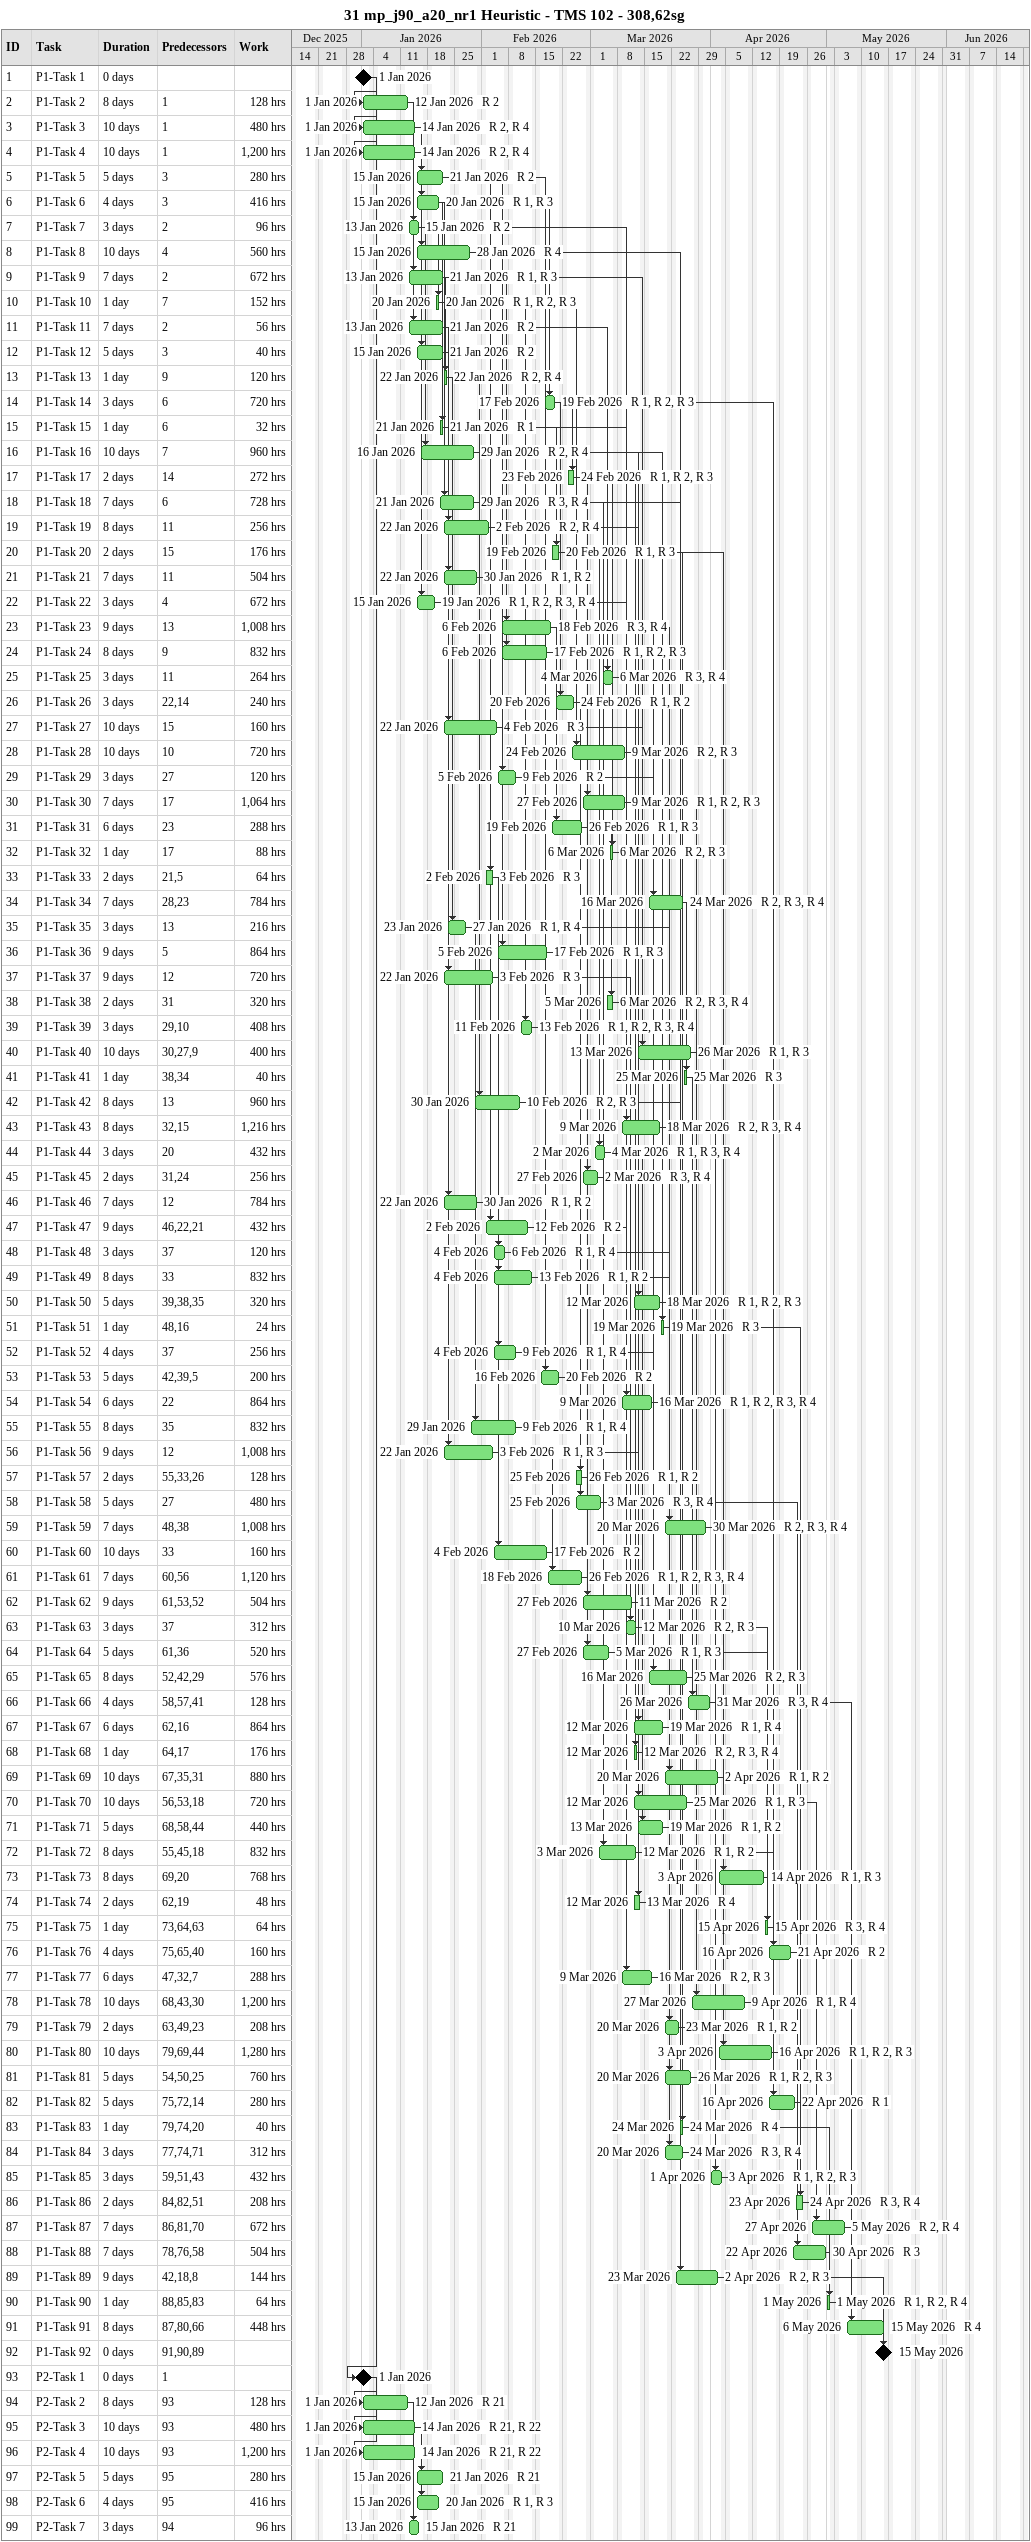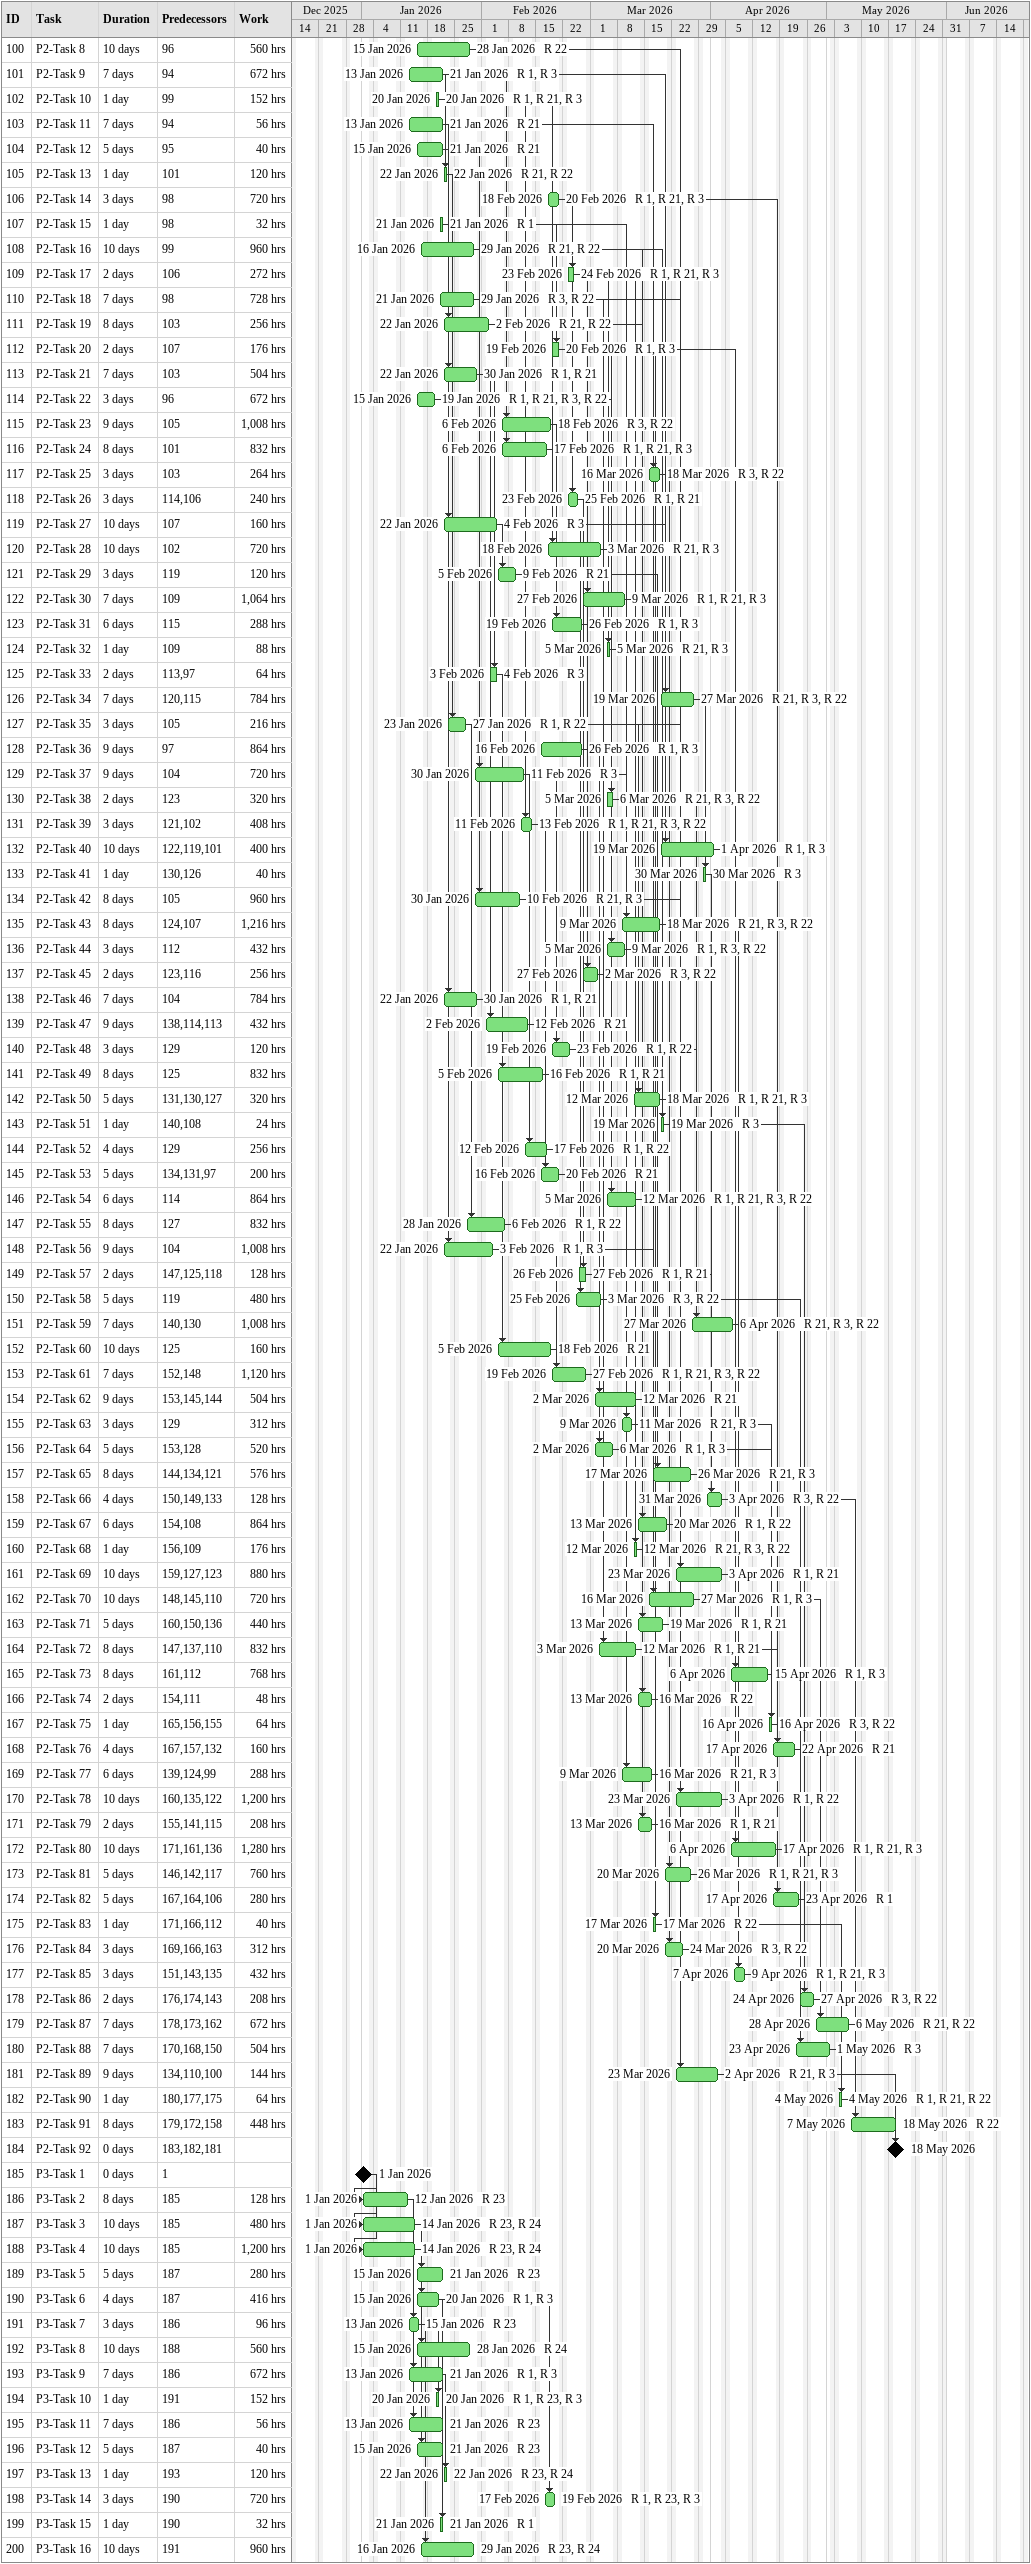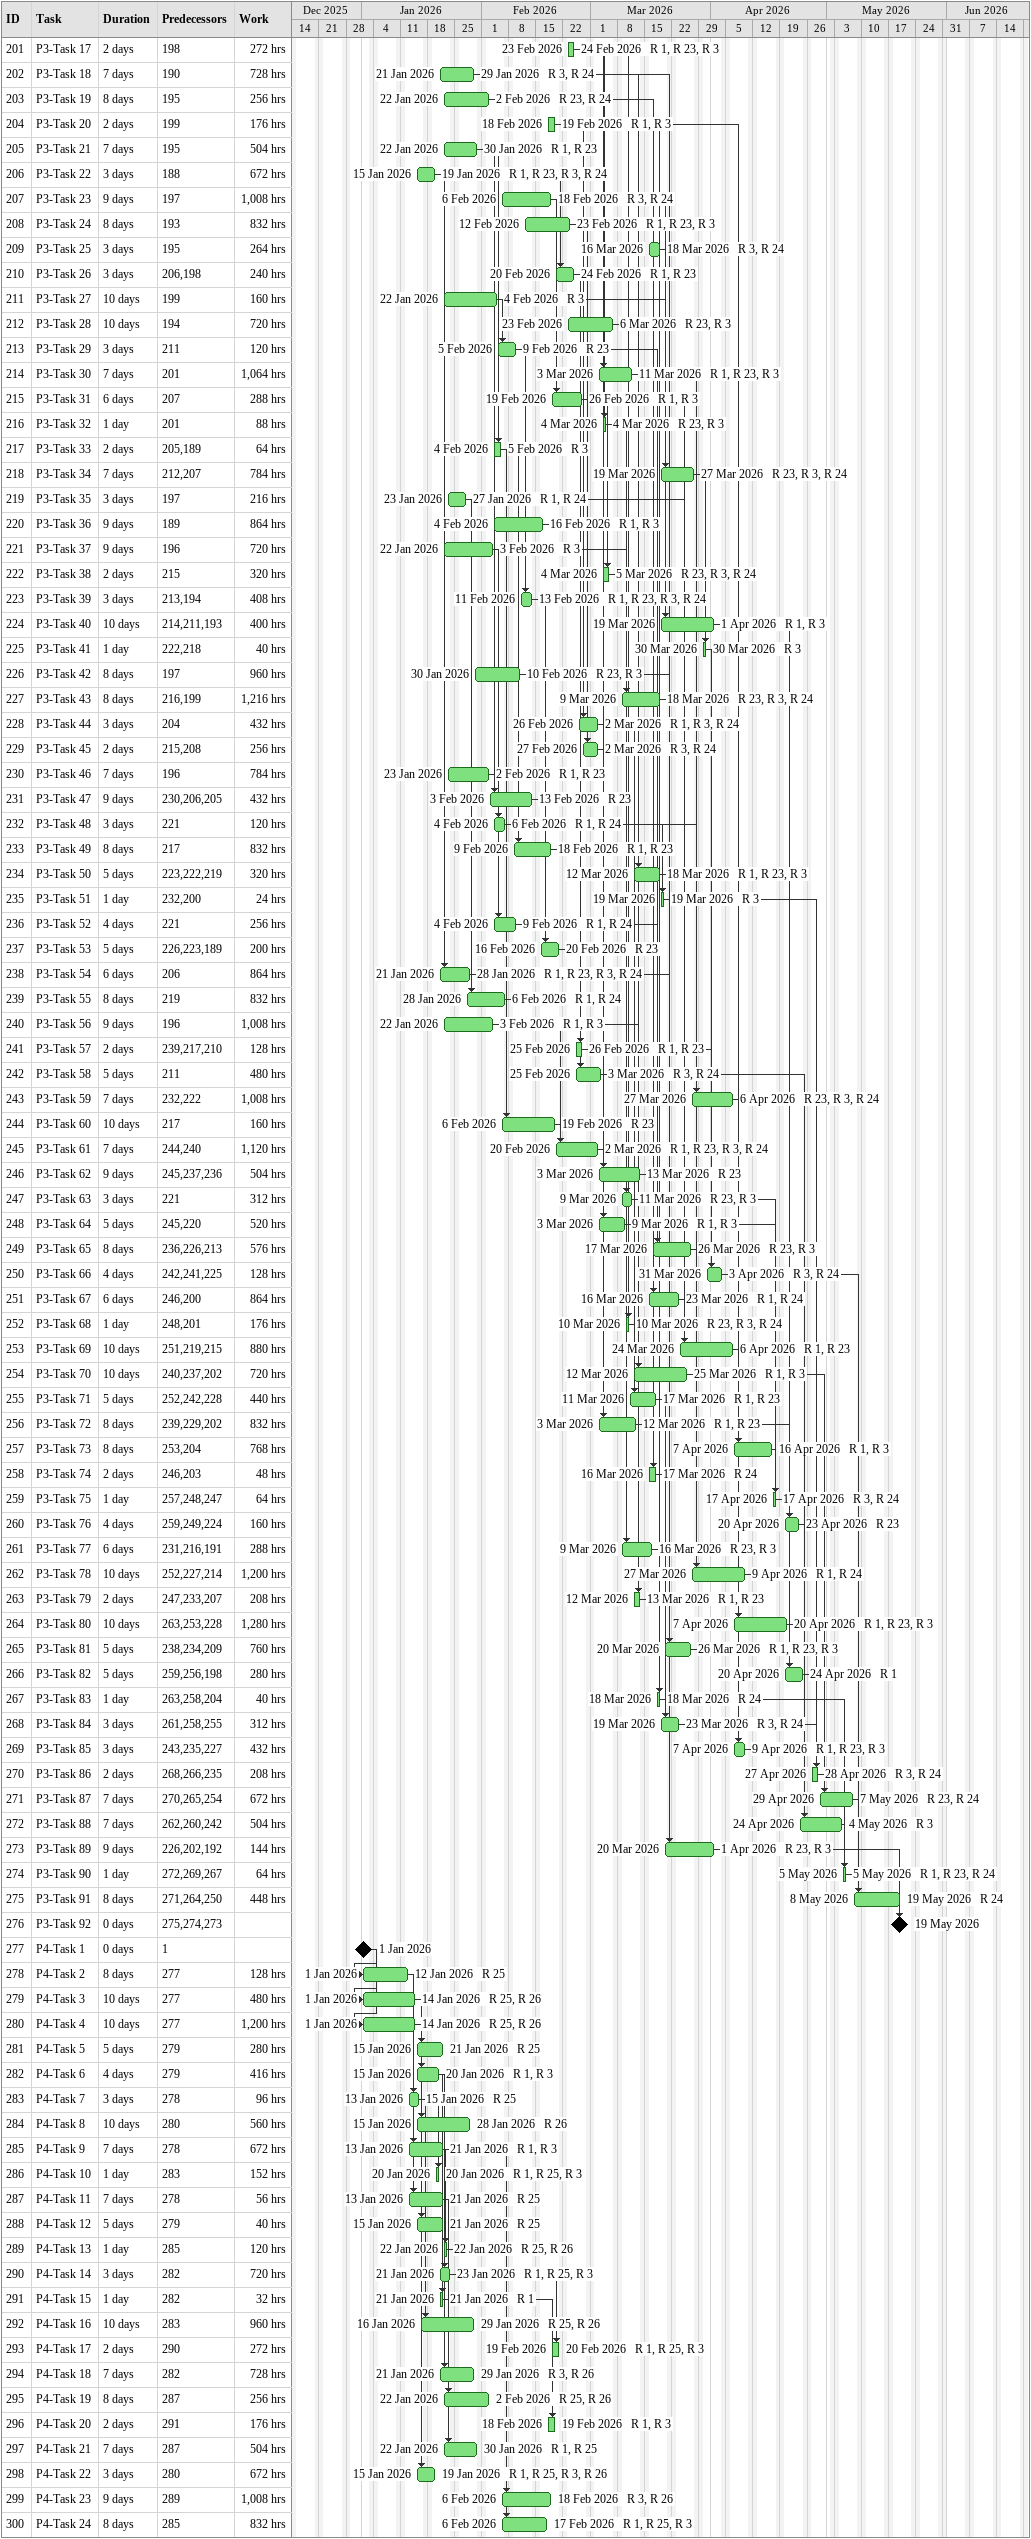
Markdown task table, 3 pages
31 mp_j90_a20_nr1 Heuristic - TMS 102 - 308,62sg

| ID | Task | Duration | Start | Finish | Predecessors | Resources | Work (h) |
|---|---|---|---|---|---|---|---|
| 1 | P1-Task 1 | 0d | 2026-01-01 | 2026-01-01 |  |  |  |
| 2 | P1-Task 2 | 8d | 2026-01-01 | 2026-01-12 | 1 | R 2 | 128 |
| 3 | P1-Task 3 | 10d | 2026-01-01 | 2026-01-14 | 1 | R 2, R 4 | 480 |
| 4 | P1-Task 4 | 10d | 2026-01-01 | 2026-01-14 | 1 | R 2, R 4 | 1200 |
| 5 | P1-Task 5 | 5d | 2026-01-15 | 2026-01-21 | 3 | R 2 | 280 |
| 6 | P1-Task 6 | 4d | 2026-01-15 | 2026-01-20 | 3 | R 1, R 3 | 416 |
| 7 | P1-Task 7 | 3d | 2026-01-13 | 2026-01-15 | 2 | R 2 | 96 |
| 8 | P1-Task 8 | 10d | 2026-01-15 | 2026-01-28 | 4 | R 4 | 560 |
| 9 | P1-Task 9 | 7d | 2026-01-13 | 2026-01-21 | 2 | R 1, R 3 | 672 |
| 10 | P1-Task 10 | 1d | 2026-01-20 | 2026-01-20 | 7 | R 1, R 2, R 3 | 152 |
| 11 | P1-Task 11 | 7d | 2026-01-13 | 2026-01-21 | 2 | R 2 | 56 |
| 12 | P1-Task 12 | 5d | 2026-01-15 | 2026-01-21 | 3 | R 2 | 40 |
| 13 | P1-Task 13 | 1d | 2026-01-22 | 2026-01-22 | 9 | R 2, R 4 | 120 |
| 14 | P1-Task 14 | 3d | 2026-02-17 | 2026-02-19 | 6 | R 1, R 2, R 3 | 720 |
| 15 | P1-Task 15 | 1d | 2026-01-21 | 2026-01-21 | 6 | R 1 | 32 |
| 16 | P1-Task 16 | 10d | 2026-01-16 | 2026-01-29 | 7 | R 2, R 4 | 960 |
| 17 | P1-Task 17 | 2d | 2026-02-23 | 2026-02-24 | 14 | R 1, R 2, R 3 | 272 |
| 18 | P1-Task 18 | 7d | 2026-01-21 | 2026-01-29 | 6 | R 3, R 4 | 728 |
| 19 | P1-Task 19 | 8d | 2026-01-22 | 2026-02-02 | 11 | R 2, R 4 | 256 |
| 20 | P1-Task 20 | 2d | 2026-02-19 | 2026-02-20 | 15 | R 1, R 3 | 176 |
| 21 | P1-Task 21 | 7d | 2026-01-22 | 2026-01-30 | 11 | R 1, R 2 | 504 |
| 22 | P1-Task 22 | 3d | 2026-01-15 | 2026-01-19 | 4 | R 1, R 2, R 3, R 4 | 672 |
| 23 | P1-Task 23 | 9d | 2026-02-06 | 2026-02-18 | 13 | R 3, R 4 | 1008 |
| 24 | P1-Task 24 | 8d | 2026-02-06 | 2026-02-17 | 9 | R 1, R 2, R 3 | 832 |
| 25 | P1-Task 25 | 3d | 2026-03-04 | 2026-03-06 | 11 | R 3, R 4 | 264 |
| 26 | P1-Task 26 | 3d | 2026-02-20 | 2026-02-24 | 22, 14 | R 1, R 2 | 240 |
| 27 | P1-Task 27 | 10d | 2026-01-22 | 2026-02-04 | 15 | R 3 | 160 |
| 28 | P1-Task 28 | 10d | 2026-02-24 | 2026-03-09 | 10 | R 2, R 3 | 720 |
| 29 | P1-Task 29 | 3d | 2026-02-05 | 2026-02-09 | 27 | R 2 | 120 |
| 30 | P1-Task 30 | 7d | 2026-02-27 | 2026-03-09 | 17 | R 1, R 2, R 3 | 1064 |
| 31 | P1-Task 31 | 6d | 2026-02-19 | 2026-02-26 | 23 | R 1, R 3 | 288 |
| 32 | P1-Task 32 | 1d | 2026-03-06 | 2026-03-06 | 17 | R 2, R 3 | 88 |
| 33 | P1-Task 33 | 2d | 2026-02-02 | 2026-02-03 | 21, 5 | R 3 | 64 |
| 34 | P1-Task 34 | 7d | 2026-03-16 | 2026-03-24 | 28, 23 | R 2, R 3, R 4 | 784 |
| 35 | P1-Task 35 | 3d | 2026-01-23 | 2026-01-27 | 13 | R 1, R 4 | 216 |
| 36 | P1-Task 36 | 9d | 2026-02-05 | 2026-02-17 | 5 | R 1, R 3 | 864 |
| 37 | P1-Task 37 | 9d | 2026-01-22 | 2026-02-03 | 12 | R 3 | 720 |
| 38 | P1-Task 38 | 2d | 2026-03-05 | 2026-03-06 | 31 | R 2, R 3, R 4 | 320 |
| 39 | P1-Task 39 | 3d | 2026-02-11 | 2026-02-13 | 29, 10 | R 1, R 2, R 3, R 4 | 408 |
| 40 | P1-Task 40 | 10d | 2026-03-13 | 2026-03-26 | 30, 27, 9 | R 1, R 3 | 400 |
| 41 | P1-Task 41 | 1d | 2026-03-25 | 2026-03-25 | 38, 34 | R 3 | 40 |
| 42 | P1-Task 42 | 8d | 2026-01-30 | 2026-02-10 | 13 | R 2, R 3 | 960 |
| 43 | P1-Task 43 | 8d | 2026-03-09 | 2026-03-18 | 32, 15 | R 2, R 3, R 4 | 1216 |
| 44 | P1-Task 44 | 3d | 2026-03-02 | 2026-03-04 | 20 | R 1, R 3, R 4 | 432 |
| 45 | P1-Task 45 | 2d | 2026-02-27 | 2026-03-02 | 31, 24 | R 3, R 4 | 256 |
| 46 | P1-Task 46 | 7d | 2026-01-22 | 2026-01-30 | 12 | R 1, R 2 | 784 |
| 47 | P1-Task 47 | 9d | 2026-02-02 | 2026-02-12 | 46, 22, 21 | R 2 | 432 |
| 48 | P1-Task 48 | 3d | 2026-02-04 | 2026-02-06 | 37 | R 1, R 4 | 120 |
| 49 | P1-Task 49 | 8d | 2026-02-04 | 2026-02-13 | 33 | R 1, R 2 | 832 |
| 50 | P1-Task 50 | 5d | 2026-03-12 | 2026-03-18 | 39, 38, 35 | R 1, R 2, R 3 | 320 |
| 51 | P1-Task 51 | 1d | 2026-03-19 | 2026-03-19 | 48, 16 | R 3 | 24 |
| 52 | P1-Task 52 | 4d | 2026-02-04 | 2026-02-09 | 37 | R 1, R 4 | 256 |
| 53 | P1-Task 53 | 5d | 2026-02-16 | 2026-02-20 | 42, 39, 5 | R 2 | 200 |
| 54 | P1-Task 54 | 6d | 2026-03-09 | 2026-03-16 | 22 | R 1, R 2, R 3, R 4 | 864 |
| 55 | P1-Task 55 | 8d | 2026-01-29 | 2026-02-09 | 35 | R 1, R 4 | 832 |
| 56 | P1-Task 56 | 9d | 2026-01-22 | 2026-02-03 | 12 | R 1, R 3 | 1008 |
| 57 | P1-Task 57 | 2d | 2026-02-25 | 2026-02-26 | 55, 33, 26 | R 1, R 2 | 128 |
| 58 | P1-Task 58 | 5d | 2026-02-25 | 2026-03-03 | 27 | R 3, R 4 | 480 |
| 59 | P1-Task 59 | 7d | 2026-03-20 | 2026-03-30 | 48, 38 | R 2, R 3, R 4 | 1008 |
| 60 | P1-Task 60 | 10d | 2026-02-04 | 2026-02-17 | 33 | R 2 | 160 |
| 61 | P1-Task 61 | 7d | 2026-02-18 | 2026-02-26 | 60, 56 | R 1, R 2, R 3, R 4 | 1120 |
| 62 | P1-Task 62 | 9d | 2026-02-27 | 2026-03-11 | 61, 53, 52 | R 2 | 504 |
| 63 | P1-Task 63 | 3d | 2026-03-10 | 2026-03-12 | 37 | R 2, R 3 | 312 |
| 64 | P1-Task 64 | 5d | 2026-02-27 | 2026-03-05 | 61, 36 | R 1, R 3 | 520 |
| 65 | P1-Task 65 | 8d | 2026-03-16 | 2026-03-25 | 52, 42, 29 | R 2, R 3 | 576 |
| 66 | P1-Task 66 | 4d | 2026-03-26 | 2026-03-31 | 58, 57, 41 | R 3, R 4 | 128 |
| 67 | P1-Task 67 | 6d | 2026-03-12 | 2026-03-19 | 62, 16 | R 1, R 4 | 864 |
| 68 | P1-Task 68 | 1d | 2026-03-12 | 2026-03-12 | 64, 17 | R 2, R 3, R 4 | 176 |
| 69 | P1-Task 69 | 10d | 2026-03-20 | 2026-04-02 | 67, 35, 31 | R 1, R 2 | 880 |
| 70 | P1-Task 70 | 10d | 2026-03-12 | 2026-03-25 | 56, 53, 18 | R 1, R 3 | 720 |
| 71 | P1-Task 71 | 5d | 2026-03-13 | 2026-03-19 | 68, 58, 44 | R 1, R 2 | 440 |
| 72 | P1-Task 72 | 8d | 2026-03-03 | 2026-03-12 | 55, 45, 18 | R 1, R 2 | 832 |
| 73 | P1-Task 73 | 8d | 2026-04-03 | 2026-04-14 | 69, 20 | R 1, R 3 | 768 |
| 74 | P1-Task 74 | 2d | 2026-03-12 | 2026-03-13 | 62, 19 | R 4 | 48 |
| 75 | P1-Task 75 | 1d | 2026-04-15 | 2026-04-15 | 73, 64, 63 | R 3, R 4 | 64 |
| 76 | P1-Task 76 | 4d | 2026-04-16 | 2026-04-21 | 75, 65, 40 | R 2 | 160 |
| 77 | P1-Task 77 | 6d | 2026-03-09 | 2026-03-16 | 47, 32, 7 | R 2, R 3 | 288 |
| 78 | P1-Task 78 | 10d | 2026-03-27 | 2026-04-09 | 68, 43, 30 | R 1, R 4 | 1200 |
| 79 | P1-Task 79 | 2d | 2026-03-20 | 2026-03-23 | 63, 49, 23 | R 1, R 2 | 208 |
| 80 | P1-Task 80 | 10d | 2026-04-03 | 2026-04-16 | 79, 69, 44 | R 1, R 2, R 3 | 1280 |
| 81 | P1-Task 81 | 5d | 2026-03-20 | 2026-03-26 | 54, 50, 25 | R 1, R 2, R 3 | 760 |
| 82 | P1-Task 82 | 5d | 2026-04-16 | 2026-04-22 | 75, 72, 14 | R 1 | 280 |
| 83 | P1-Task 83 | 1d | 2026-03-24 | 2026-03-24 | 79, 74, 20 | R 4 | 40 |
| 84 | P1-Task 84 | 3d | 2026-03-20 | 2026-03-24 | 77, 74, 71 | R 3, R 4 | 312 |
| 85 | P1-Task 85 | 3d | 2026-04-01 | 2026-04-03 | 59, 51, 43 | R 1, R 2, R 3 | 432 |
| 86 | P1-Task 86 | 2d | 2026-04-23 | 2026-04-24 | 84, 82, 51 | R 3, R 4 | 208 |
| 87 | P1-Task 87 | 7d | 2026-04-27 | 2026-05-05 | 86, 81, 70 | R 2, R 4 | 672 |
| 88 | P1-Task 88 | 7d | 2026-04-22 | 2026-04-30 | 78, 76, 58 | R 3 | 504 |
| 89 | P1-Task 89 | 9d | 2026-03-23 | 2026-04-02 | 42, 18, 8 | R 2, R 3 | 144 |
| 90 | P1-Task 90 | 1d | 2026-05-01 | 2026-05-01 | 88, 85, 83 | R 1, R 2, R 4 | 64 |
| 91 | P1-Task 91 | 8d | 2026-05-06 | 2026-05-15 | 87, 80, 66 | R 4 | 448 |
| 92 | P1-Task 92 | 0d | 2026-05-15 | 2026-05-15 | 91, 90, 89 |  |  |
| 93 | P2-Task 1 | 0d | 2026-01-01 | 2026-01-01 | 1 |  |  |
| 94 | P2-Task 2 | 8d | 2026-01-01 | 2026-01-12 | 93 | R 21 | 128 |
| 95 | P2-Task 3 | 10d | 2026-01-01 | 2026-01-14 | 93 | R 21, R 22 | 480 |
| 96 | P2-Task 4 | 10d | 2026-01-01 | 2026-01-14 | 93 | R 21, R 22 | 1200 |
| 97 | P2-Task 5 | 5d | 2026-01-15 | 2026-01-21 | 95 | R 21 | 280 |
| 98 | P2-Task 6 | 4d | 2026-01-15 | 2026-01-20 | 95 | R 1, R 3 | 416 |
| 99 | P2-Task 7 | 3d | 2026-01-13 | 2026-01-15 | 94 | R 21 | 96 |
| 100 | P2-Task 8 | 10d | 2026-01-15 | 2026-01-28 | 96 | R 22 | 560 |
| 101 | P2-Task 9 | 7d | 2026-01-13 | 2026-01-21 | 94 | R 1, R 3 | 672 |
| 102 | P2-Task 10 | 1d | 2026-01-20 | 2026-01-20 | 99 | R 1, R 21, R 3 | 152 |
| 103 | P2-Task 11 | 7d | 2026-01-13 | 2026-01-21 | 94 | R 21 | 56 |
| 104 | P2-Task 12 | 5d | 2026-01-15 | 2026-01-21 | 95 | R 21 | 40 |
| 105 | P2-Task 13 | 1d | 2026-01-22 | 2026-01-22 | 101 | R 21, R 22 | 120 |
| 106 | P2-Task 14 | 3d | 2026-02-18 | 2026-02-20 | 98 | R 1, R 21, R 3 | 720 |
| 107 | P2-Task 15 | 1d | 2026-01-21 | 2026-01-21 | 98 | R 1 | 32 |
| 108 | P2-Task 16 | 10d | 2026-01-16 | 2026-01-29 | 99 | R 21, R 22 | 960 |
| 109 | P2-Task 17 | 2d | 2026-02-23 | 2026-02-24 | 106 | R 1, R 21, R 3 | 272 |
| 110 | P2-Task 18 | 7d | 2026-01-21 | 2026-01-29 | 98 | R 3, R 22 | 728 |
| 111 | P2-Task 19 | 8d | 2026-01-22 | 2026-02-02 | 103 | R 21, R 22 | 256 |
| 112 | P2-Task 20 | 2d | 2026-02-19 | 2026-02-20 | 107 | R 1, R 3 | 176 |
| 113 | P2-Task 21 | 7d | 2026-01-22 | 2026-01-30 | 103 | R 1, R 21 | 504 |
| 114 | P2-Task 22 | 3d | 2026-01-15 | 2026-01-19 | 96 | R 1, R 21, R 3, R 22 | 672 |
| 115 | P2-Task 23 | 9d | 2026-02-06 | 2026-02-18 | 105 | R 3, R 22 | 1008 |
| 116 | P2-Task 24 | 8d | 2026-02-06 | 2026-02-17 | 101 | R 1, R 21, R 3 | 832 |
| 117 | P2-Task 25 | 3d | 2026-03-16 | 2026-03-18 | 103 | R 3, R 22 | 264 |
| 118 | P2-Task 26 | 3d | 2026-02-23 | 2026-02-25 | 114, 106 | R 1, R 21 | 240 |
| 119 | P2-Task 27 | 10d | 2026-01-22 | 2026-02-04 | 107 | R 3 | 160 |
| 120 | P2-Task 28 | 10d | 2026-02-18 | 2026-03-03 | 102 | R 21, R 3 | 720 |
| 121 | P2-Task 29 | 3d | 2026-02-05 | 2026-02-09 | 119 | R 21 | 120 |
| 122 | P2-Task 30 | 7d | 2026-02-27 | 2026-03-09 | 109 | R 1, R 21, R 3 | 1064 |
| 123 | P2-Task 31 | 6d | 2026-02-19 | 2026-02-26 | 115 | R 1, R 3 | 288 |
| 124 | P2-Task 32 | 1d | 2026-03-05 | 2026-03-05 | 109 | R 21, R 3 | 88 |
| 125 | P2-Task 33 | 2d | 2026-02-03 | 2026-02-04 | 113, 97 | R 3 | 64 |
| 126 | P2-Task 34 | 7d | 2026-03-19 | 2026-03-27 | 120, 115 | R 21, R 3, R 22 | 784 |
| 127 | P2-Task 35 | 3d | 2026-01-23 | 2026-01-27 | 105 | R 1, R 22 | 216 |
| 128 | P2-Task 36 | 9d | 2026-02-16 | 2026-02-26 | 97 | R 1, R 3 | 864 |
| 129 | P2-Task 37 | 9d | 2026-01-30 | 2026-02-11 | 104 | R 3 | 720 |
| 130 | P2-Task 38 | 2d | 2026-03-05 | 2026-03-06 | 123 | R 21, R 3, R 22 | 320 |
| 131 | P2-Task 39 | 3d | 2026-02-11 | 2026-02-13 | 121, 102 | R 1, R 21, R 3, R 22 | 408 |
| 132 | P2-Task 40 | 10d | 2026-03-19 | 2026-04-01 | 122, 119, 101 | R 1, R 3 | 400 |
| 133 | P2-Task 41 | 1d | 2026-03-30 | 2026-03-30 | 130, 126 | R 3 | 40 |
| 134 | P2-Task 42 | 8d | 2026-01-30 | 2026-02-10 | 105 | R 21, R 3 | 960 |
| 135 | P2-Task 43 | 8d | 2026-03-09 | 2026-03-18 | 124, 107 | R 21, R 3, R 22 | 1216 |
| 136 | P2-Task 44 | 3d | 2026-03-05 | 2026-03-09 | 112 | R 1, R 3, R 22 | 432 |
| 137 | P2-Task 45 | 2d | 2026-02-27 | 2026-03-02 | 123, 116 | R 3, R 22 | 256 |
| 138 | P2-Task 46 | 7d | 2026-01-22 | 2026-01-30 | 104 | R 1, R 21 | 784 |
| 139 | P2-Task 47 | 9d | 2026-02-02 | 2026-02-12 | 138, 114, 113 | R 21 | 432 |
| 140 | P2-Task 48 | 3d | 2026-02-19 | 2026-02-23 | 129 | R 1, R 22 | 120 |
| 141 | P2-Task 49 | 8d | 2026-02-05 | 2026-02-16 | 125 | R 1, R 21 | 832 |
| 142 | P2-Task 50 | 5d | 2026-03-12 | 2026-03-18 | 131, 130, 127 | R 1, R 21, R 3 | 320 |
| 143 | P2-Task 51 | 1d | 2026-03-19 | 2026-03-19 | 140, 108 | R 3 | 24 |
| 144 | P2-Task 52 | 4d | 2026-02-12 | 2026-02-17 | 129 | R 1, R 22 | 256 |
| 145 | P2-Task 53 | 5d | 2026-02-16 | 2026-02-20 | 134, 131, 97 | R 21 | 200 |
| 146 | P2-Task 54 | 6d | 2026-03-05 | 2026-03-12 | 114 | R 1, R 21, R 3, R 22 | 864 |
| 147 | P2-Task 55 | 8d | 2026-01-28 | 2026-02-06 | 127 | R 1, R 22 | 832 |
| 148 | P2-Task 56 | 9d | 2026-01-22 | 2026-02-03 | 104 | R 1, R 3 | 1008 |
| 149 | P2-Task 57 | 2d | 2026-02-26 | 2026-02-27 | 147, 125, 118 | R 1, R 21 | 128 |
| 150 | P2-Task 58 | 5d | 2026-02-25 | 2026-03-03 | 119 | R 3, R 22 | 480 |
| 151 | P2-Task 59 | 7d | 2026-03-27 | 2026-04-06 | 140, 130 | R 21, R 3, R 22 | 1008 |
| 152 | P2-Task 60 | 10d | 2026-02-05 | 2026-02-18 | 125 | R 21 | 160 |
| 153 | P2-Task 61 | 7d | 2026-02-19 | 2026-02-27 | 152, 148 | R 1, R 21, R 3, R 22 | 1120 |
| 154 | P2-Task 62 | 9d | 2026-03-02 | 2026-03-12 | 153, 145, 144 | R 21 | 504 |
| 155 | P2-Task 63 | 3d | 2026-03-09 | 2026-03-11 | 129 | R 21, R 3 | 312 |
| 156 | P2-Task 64 | 5d | 2026-03-02 | 2026-03-06 | 153, 128 | R 1, R 3 | 520 |
| 157 | P2-Task 65 | 8d | 2026-03-17 | 2026-03-26 | 144, 134, 121 | R 21, R 3 | 576 |
| 158 | P2-Task 66 | 4d | 2026-03-31 | 2026-04-03 | 150, 149, 133 | R 3, R 22 | 128 |
| 159 | P2-Task 67 | 6d | 2026-03-13 | 2026-03-20 | 154, 108 | R 1, R 22 | 864 |
| 160 | P2-Task 68 | 1d | 2026-03-12 | 2026-03-12 | 156, 109 | R 21, R 3, R 22 | 176 |
| 161 | P2-Task 69 | 10d | 2026-03-23 | 2026-04-03 | 159, 127, 123 | R 1, R 21 | 880 |
| 162 | P2-Task 70 | 10d | 2026-03-16 | 2026-03-27 | 148, 145, 110 | R 1, R 3 | 720 |
| 163 | P2-Task 71 | 5d | 2026-03-13 | 2026-03-19 | 160, 150, 136 | R 1, R 21 | 440 |
| 164 | P2-Task 72 | 8d | 2026-03-03 | 2026-03-12 | 147, 137, 110 | R 1, R 21 | 832 |
| 165 | P2-Task 73 | 8d | 2026-04-06 | 2026-04-15 | 161, 112 | R 1, R 3 | 768 |
| 166 | P2-Task 74 | 2d | 2026-03-13 | 2026-03-16 | 154, 111 | R 22 | 48 |
| 167 | P2-Task 75 | 1d | 2026-04-16 | 2026-04-16 | 165, 156, 155 | R 3, R 22 | 64 |
| 168 | P2-Task 76 | 4d | 2026-04-17 | 2026-04-22 | 167, 157, 132 | R 21 | 160 |
| 169 | P2-Task 77 | 6d | 2026-03-09 | 2026-03-16 | 139, 124, 99 | R 21, R 3 | 288 |
| 170 | P2-Task 78 | 10d | 2026-03-23 | 2026-04-03 | 160, 135, 122 | R 1, R 22 | 1200 |
| 171 | P2-Task 79 | 2d | 2026-03-13 | 2026-03-16 | 155, 141, 115 | R 1, R 21 | 208 |
| 172 | P2-Task 80 | 10d | 2026-04-06 | 2026-04-17 | 171, 161, 136 | R 1, R 21, R 3 | 1280 |
| 173 | P2-Task 81 | 5d | 2026-03-20 | 2026-03-26 | 146, 142, 117 | R 1, R 21, R 3 | 760 |
| 174 | P2-Task 82 | 5d | 2026-04-17 | 2026-04-23 | 167, 164, 106 | R 1 | 280 |
| 175 | P2-Task 83 | 1d | 2026-03-17 | 2026-03-17 | 171, 166, 112 | R 22 | 40 |
| 176 | P2-Task 84 | 3d | 2026-03-20 | 2026-03-24 | 169, 166, 163 | R 3, R 22 | 312 |
| 177 | P2-Task 85 | 3d | 2026-04-07 | 2026-04-09 | 151, 143, 135 | R 1, R 21, R 3 | 432 |
| 178 | P2-Task 86 | 2d | 2026-04-24 | 2026-04-27 | 176, 174, 143 | R 3, R 22 | 208 |
| 179 | P2-Task 87 | 7d | 2026-04-28 | 2026-05-06 | 178, 173, 162 | R 21, R 22 | 672 |
| 180 | P2-Task 88 | 7d | 2026-04-23 | 2026-05-01 | 170, 168, 150 | R 3 | 504 |
| 181 | P2-Task 89 | 9d | 2026-03-23 | 2026-04-02 | 134, 110, 100 | R 21, R 3 | 144 |
| 182 | P2-Task 90 | 1d | 2026-05-04 | 2026-05-04 | 180, 177, 175 | R 1, R 21, R 22 | 64 |
| 183 | P2-Task 91 | 8d | 2026-05-07 | 2026-05-18 | 179, 172, 158 | R 22 | 448 |
| 184 | P2-Task 92 | 0d | 2026-05-18 | 2026-05-18 | 183, 182, 181 |  |  |
| 185 | P3-Task 1 | 0d | 2026-01-01 | 2026-01-01 | 1 |  |  |
| 186 | P3-Task 2 | 8d | 2026-01-01 | 2026-01-12 | 185 | R 23 | 128 |
| 187 | P3-Task 3 | 10d | 2026-01-01 | 2026-01-14 | 185 | R 23, R 24 | 480 |
| 188 | P3-Task 4 | 10d | 2026-01-01 | 2026-01-14 | 185 | R 23, R 24 | 1200 |
| 189 | P3-Task 5 | 5d | 2026-01-15 | 2026-01-21 | 187 | R 23 | 280 |
| 190 | P3-Task 6 | 4d | 2026-01-15 | 2026-01-20 | 187 | R 1, R 3 | 416 |
| 191 | P3-Task 7 | 3d | 2026-01-13 | 2026-01-15 | 186 | R 23 | 96 |
| 192 | P3-Task 8 | 10d | 2026-01-15 | 2026-01-28 | 188 | R 24 | 560 |
| 193 | P3-Task 9 | 7d | 2026-01-13 | 2026-01-21 | 186 | R 1, R 3 | 672 |
| 194 | P3-Task 10 | 1d | 2026-01-20 | 2026-01-20 | 191 | R 1, R 23, R 3 | 152 |
| 195 | P3-Task 11 | 7d | 2026-01-13 | 2026-01-21 | 186 | R 23 | 56 |
| 196 | P3-Task 12 | 5d | 2026-01-15 | 2026-01-21 | 187 | R 23 | 40 |
| 197 | P3-Task 13 | 1d | 2026-01-22 | 2026-01-22 | 193 | R 23, R 24 | 120 |
| 198 | P3-Task 14 | 3d | 2026-02-17 | 2026-02-19 | 190 | R 1, R 23, R 3 | 720 |
| 199 | P3-Task 15 | 1d | 2026-01-21 | 2026-01-21 | 190 | R 1 | 32 |
| 200 | P3-Task 16 | 10d | 2026-01-16 | 2026-01-29 | 191 | R 23, R 24 | 960 |
| 201 | P3-Task 17 | 2d | 2026-02-23 | 2026-02-24 | 198 | R 1, R 23, R 3 | 272 |
| 202 | P3-Task 18 | 7d | 2026-01-21 | 2026-01-29 | 190 | R 3, R 24 | 728 |
| 203 | P3-Task 19 | 8d | 2026-01-22 | 2026-02-02 | 195 | R 23, R 24 | 256 |
| 204 | P3-Task 20 | 2d | 2026-02-18 | 2026-02-19 | 199 | R 1, R 3 | 176 |
| 205 | P3-Task 21 | 7d | 2026-01-22 | 2026-01-30 | 195 | R 1, R 23 | 504 |
| 206 | P3-Task 22 | 3d | 2026-01-15 | 2026-01-19 | 188 | R 1, R 23, R 3, R 24 | 672 |
| 207 | P3-Task 23 | 9d | 2026-02-06 | 2026-02-18 | 197 | R 3, R 24 | 1008 |
| 208 | P3-Task 24 | 8d | 2026-02-12 | 2026-02-23 | 193 | R 1, R 23, R 3 | 832 |
| 209 | P3-Task 25 | 3d | 2026-03-16 | 2026-03-18 | 195 | R 3, R 24 | 264 |
| 210 | P3-Task 26 | 3d | 2026-02-20 | 2026-02-24 | 206, 198 | R 1, R 23 | 240 |
| 211 | P3-Task 27 | 10d | 2026-01-22 | 2026-02-04 | 199 | R 3 | 160 |
| 212 | P3-Task 28 | 10d | 2026-02-23 | 2026-03-06 | 194 | R 23, R 3 | 720 |
| 213 | P3-Task 29 | 3d | 2026-02-05 | 2026-02-09 | 211 | R 23 | 120 |
| 214 | P3-Task 30 | 7d | 2026-03-03 | 2026-03-11 | 201 | R 1, R 23, R 3 | 1064 |
| 215 | P3-Task 31 | 6d | 2026-02-19 | 2026-02-26 | 207 | R 1, R 3 | 288 |
| 216 | P3-Task 32 | 1d | 2026-03-04 | 2026-03-04 | 201 | R 23, R 3 | 88 |
| 217 | P3-Task 33 | 2d | 2026-02-04 | 2026-02-05 | 205, 189 | R 3 | 64 |
| 218 | P3-Task 34 | 7d | 2026-03-19 | 2026-03-27 | 212, 207 | R 23, R 3, R 24 | 784 |
| 219 | P3-Task 35 | 3d | 2026-01-23 | 2026-01-27 | 197 | R 1, R 24 | 216 |
| 220 | P3-Task 36 | 9d | 2026-02-04 | 2026-02-16 | 189 | R 1, R 3 | 864 |
| 221 | P3-Task 37 | 9d | 2026-01-22 | 2026-02-03 | 196 | R 3 | 720 |
| 222 | P3-Task 38 | 2d | 2026-03-04 | 2026-03-05 | 215 | R 23, R 3, R 24 | 320 |
| 223 | P3-Task 39 | 3d | 2026-02-11 | 2026-02-13 | 213, 194 | R 1, R 23, R 3, R 24 | 408 |
| 224 | P3-Task 40 | 10d | 2026-03-19 | 2026-04-01 | 214, 211, 193 | R 1, R 3 | 400 |
| 225 | P3-Task 41 | 1d | 2026-03-30 | 2026-03-30 | 222, 218 | R 3 | 40 |
| 226 | P3-Task 42 | 8d | 2026-01-30 | 2026-02-10 | 197 | R 23, R 3 | 960 |
| 227 | P3-Task 43 | 8d | 2026-03-09 | 2026-03-18 | 216, 199 | R 23, R 3, R 24 | 1216 |
| 228 | P3-Task 44 | 3d | 2026-02-26 | 2026-03-02 | 204 | R 1, R 3, R 24 | 432 |
| 229 | P3-Task 45 | 2d | 2026-02-27 | 2026-03-02 | 215, 208 | R 3, R 24 | 256 |
| 230 | P3-Task 46 | 7d | 2026-01-23 | 2026-02-02 | 196 | R 1, R 23 | 784 |
| 231 | P3-Task 47 | 9d | 2026-02-03 | 2026-02-13 | 230, 206, 205 | R 23 | 432 |
| 232 | P3-Task 48 | 3d | 2026-02-04 | 2026-02-06 | 221 | R 1, R 24 | 120 |
| 233 | P3-Task 49 | 8d | 2026-02-09 | 2026-02-18 | 217 | R 1, R 23 | 832 |
| 234 | P3-Task 50 | 5d | 2026-03-12 | 2026-03-18 | 223, 222, 219 | R 1, R 23, R 3 | 320 |
| 235 | P3-Task 51 | 1d | 2026-03-19 | 2026-03-19 | 232, 200 | R 3 | 24 |
| 236 | P3-Task 52 | 4d | 2026-02-04 | 2026-02-09 | 221 | R 1, R 24 | 256 |
| 237 | P3-Task 53 | 5d | 2026-02-16 | 2026-02-20 | 226, 223, 189 | R 23 | 200 |
| 238 | P3-Task 54 | 6d | 2026-01-21 | 2026-01-28 | 206 | R 1, R 23, R 3, R 24 | 864 |
| 239 | P3-Task 55 | 8d | 2026-01-28 | 2026-02-06 | 219 | R 1, R 24 | 832 |
| 240 | P3-Task 56 | 9d | 2026-01-22 | 2026-02-03 | 196 | R 1, R 3 | 1008 |
| 241 | P3-Task 57 | 2d | 2026-02-25 | 2026-02-26 | 239, 217, 210 | R 1, R 23 | 128 |
| 242 | P3-Task 58 | 5d | 2026-02-25 | 2026-03-03 | 211 | R 3, R 24 | 480 |
| 243 | P3-Task 59 | 7d | 2026-03-27 | 2026-04-06 | 232, 222 | R 23, R 3, R 24 | 1008 |
| 244 | P3-Task 60 | 10d | 2026-02-06 | 2026-02-19 | 217 | R 23 | 160 |
| 245 | P3-Task 61 | 7d | 2026-02-20 | 2026-03-02 | 244, 240 | R 1, R 23, R 3, R 24 | 1120 |
| 246 | P3-Task 62 | 9d | 2026-03-03 | 2026-03-13 | 245, 237, 236 | R 23 | 504 |
| 247 | P3-Task 63 | 3d | 2026-03-09 | 2026-03-11 | 221 | R 23, R 3 | 312 |
| 248 | P3-Task 64 | 5d | 2026-03-03 | 2026-03-09 | 245, 220 | R 1, R 3 | 520 |
| 249 | P3-Task 65 | 8d | 2026-03-17 | 2026-03-26 | 236, 226, 213 | R 23, R 3 | 576 |
| 250 | P3-Task 66 | 4d | 2026-03-31 | 2026-04-03 | 242, 241, 225 | R 3, R 24 | 128 |
| 251 | P3-Task 67 | 6d | 2026-03-16 | 2026-03-23 | 246, 200 | R 1, R 24 | 864 |
| 252 | P3-Task 68 | 1d | 2026-03-10 | 2026-03-10 | 248, 201 | R 23, R 3, R 24 | 176 |
| 253 | P3-Task 69 | 10d | 2026-03-24 | 2026-04-06 | 251, 219, 215 | R 1, R 23 | 880 |
| 254 | P3-Task 70 | 10d | 2026-03-12 | 2026-03-25 | 240, 237, 202 | R 1, R 3 | 720 |
| 255 | P3-Task 71 | 5d | 2026-03-11 | 2026-03-17 | 252, 242, 228 | R 1, R 23 | 440 |
| 256 | P3-Task 72 | 8d | 2026-03-03 | 2026-03-12 | 239, 229, 202 | R 1, R 23 | 832 |
| 257 | P3-Task 73 | 8d | 2026-04-07 | 2026-04-16 | 253, 204 | R 1, R 3 | 768 |
| 258 | P3-Task 74 | 2d | 2026-03-16 | 2026-03-17 | 246, 203 | R 24 | 48 |
| 259 | P3-Task 75 | 1d | 2026-04-17 | 2026-04-17 | 257, 248, 247 | R 3, R 24 | 64 |
| 260 | P3-Task 76 | 4d | 2026-04-20 | 2026-04-23 | 259, 249, 224 | R 23 | 160 |
| 261 | P3-Task 77 | 6d | 2026-03-09 | 2026-03-16 | 231, 216, 191 | R 23, R 3 | 288 |
| 262 | P3-Task 78 | 10d | 2026-03-27 | 2026-04-09 | 252, 227, 214 | R 1, R 24 | 1200 |
| 263 | P3-Task 79 | 2d | 2026-03-12 | 2026-03-13 | 247, 233, 207 | R 1, R 23 | 208 |
| 264 | P3-Task 80 | 10d | 2026-04-07 | 2026-04-20 | 263, 253, 228 | R 1, R 23, R 3 | 1280 |
| 265 | P3-Task 81 | 5d | 2026-03-20 | 2026-03-26 | 238, 234, 209 | R 1, R 23, R 3 | 760 |
| 266 | P3-Task 82 | 5d | 2026-04-20 | 2026-04-24 | 259, 256, 198 | R 1 | 280 |
| 267 | P3-Task 83 | 1d | 2026-03-18 | 2026-03-18 | 263, 258, 204 | R 24 | 40 |
| 268 | P3-Task 84 | 3d | 2026-03-19 | 2026-03-23 | 261, 258, 255 | R 3, R 24 | 312 |
| 269 | P3-Task 85 | 3d | 2026-04-07 | 2026-04-09 | 243, 235, 227 | R 1, R 23, R 3 | 432 |
| 270 | P3-Task 86 | 2d | 2026-04-27 | 2026-04-28 | 268, 266, 235 | R 3, R 24 | 208 |
| 271 | P3-Task 87 | 7d | 2026-04-29 | 2026-05-07 | 270, 265, 254 | R 23, R 24 | 672 |
| 272 | P3-Task 88 | 7d | 2026-04-24 | 2026-05-04 | 262, 260, 242 | R 3 | 504 |
| 273 | P3-Task 89 | 9d | 2026-03-20 | 2026-04-01 | 226, 202, 192 | R 23, R 3 | 144 |
| 274 | P3-Task 90 | 1d | 2026-05-05 | 2026-05-05 | 272, 269, 267 | R 1, R 23, R 24 | 64 |
| 275 | P3-Task 91 | 8d | 2026-05-08 | 2026-05-19 | 271, 264, 250 | R 24 | 448 |
| 276 | P3-Task 92 | 0d | 2026-05-19 | 2026-05-19 | 275, 274, 273 |  |  |
| 277 | P4-Task 1 | 0d | 2026-01-01 | 2026-01-01 | 1 |  |  |
| 278 | P4-Task 2 | 8d | 2026-01-01 | 2026-01-12 | 277 | R 25 | 128 |
| 279 | P4-Task 3 | 10d | 2026-01-01 | 2026-01-14 | 277 | R 25, R 26 | 480 |
| 280 | P4-Task 4 | 10d | 2026-01-01 | 2026-01-14 | 277 | R 25, R 26 | 1200 |
| 281 | P4-Task 5 | 5d | 2026-01-15 | 2026-01-21 | 279 | R 25 | 280 |
| 282 | P4-Task 6 | 4d | 2026-01-15 | 2026-01-20 | 279 | R 1, R 3 | 416 |
| 283 | P4-Task 7 | 3d | 2026-01-13 | 2026-01-15 | 278 | R 25 | 96 |
| 284 | P4-Task 8 | 10d | 2026-01-15 | 2026-01-28 | 280 | R 26 | 560 |
| 285 | P4-Task 9 | 7d | 2026-01-13 | 2026-01-21 | 278 | R 1, R 3 | 672 |
| 286 | P4-Task 10 | 1d | 2026-01-20 | 2026-01-20 | 283 | R 1, R 25, R 3 | 152 |
| 287 | P4-Task 11 | 7d | 2026-01-13 | 2026-01-21 | 278 | R 25 | 56 |
| 288 | P4-Task 12 | 5d | 2026-01-15 | 2026-01-21 | 279 | R 25 | 40 |
| 289 | P4-Task 13 | 1d | 2026-01-22 | 2026-01-22 | 285 | R 25, R 26 | 120 |
| 290 | P4-Task 14 | 3d | 2026-01-21 | 2026-01-23 | 282 | R 1, R 25, R 3 | 720 |
| 291 | P4-Task 15 | 1d | 2026-01-21 | 2026-01-21 | 282 | R 1 | 32 |
| 292 | P4-Task 16 | 10d | 2026-01-16 | 2026-01-29 | 283 | R 25, R 26 | 960 |
| 293 | P4-Task 17 | 2d | 2026-02-19 | 2026-02-20 | 290 | R 1, R 25, R 3 | 272 |
| 294 | P4-Task 18 | 7d | 2026-01-21 | 2026-01-29 | 282 | R 3, R 26 | 728 |
| 295 | P4-Task 19 | 8d | 2026-01-22 | 2026-02-02 | 287 | R 25, R 26 | 256 |
| 296 | P4-Task 20 | 2d | 2026-02-18 | 2026-02-19 | 291 | R 1, R 3 | 176 |
| 297 | P4-Task 21 | 7d | 2026-01-22 | 2026-01-30 | 287 | R 1, R 25 | 504 |
| 298 | P4-Task 22 | 3d | 2026-01-15 | 2026-01-19 | 280 | R 1, R 25, R 3, R 26 | 672 |
| 299 | P4-Task 23 | 9d | 2026-02-06 | 2026-02-18 | 289 | R 3, R 26 | 1008 |
| 300 | P4-Task 24 | 8d | 2026-02-06 | 2026-02-17 | 285 | R 1, R 25, R 3 | 832 |
